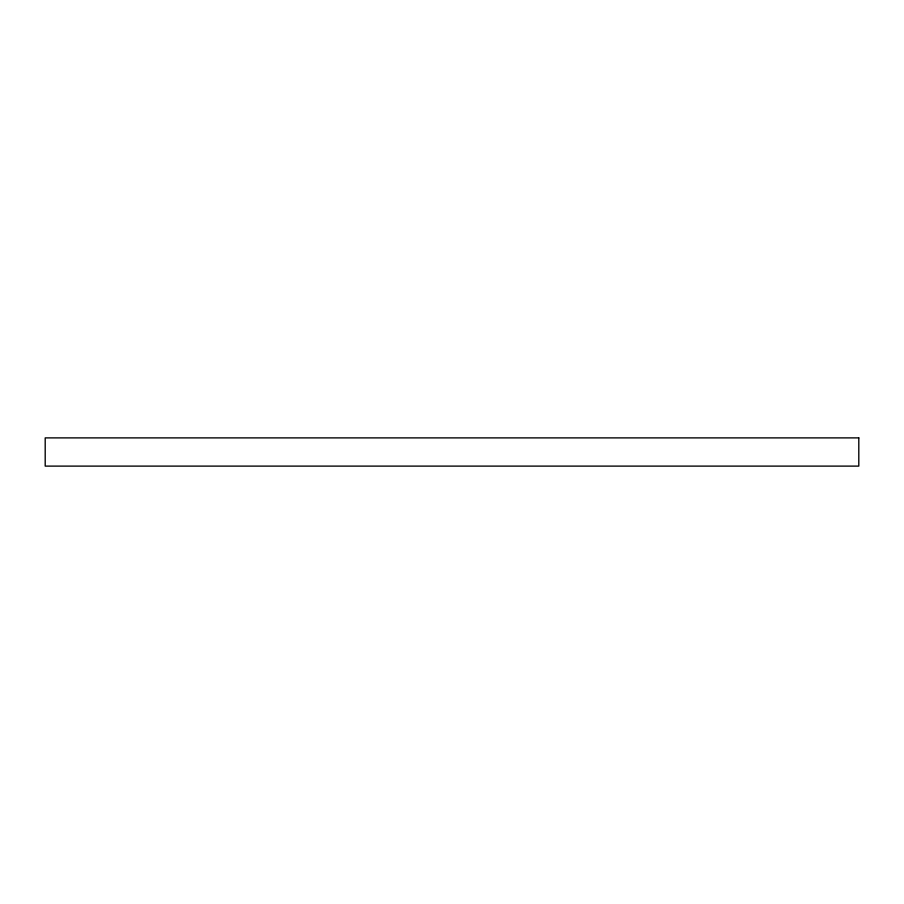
<?xml version="1.0" encoding="UTF-8"?>
<svg xmlns="http://www.w3.org/2000/svg" width="904" height="904" viewBox="0 0 904 904"><rect width="100%" height="100%" fill="white"/><g stroke="black" fill="none" stroke-linecap="round" stroke-linejoin="round"><path stroke-width="1.36" d="M858.8 437.886L45.2 437.886L45.2 466.114L858.8 466.114L858.8 437.886"/></g></svg>
